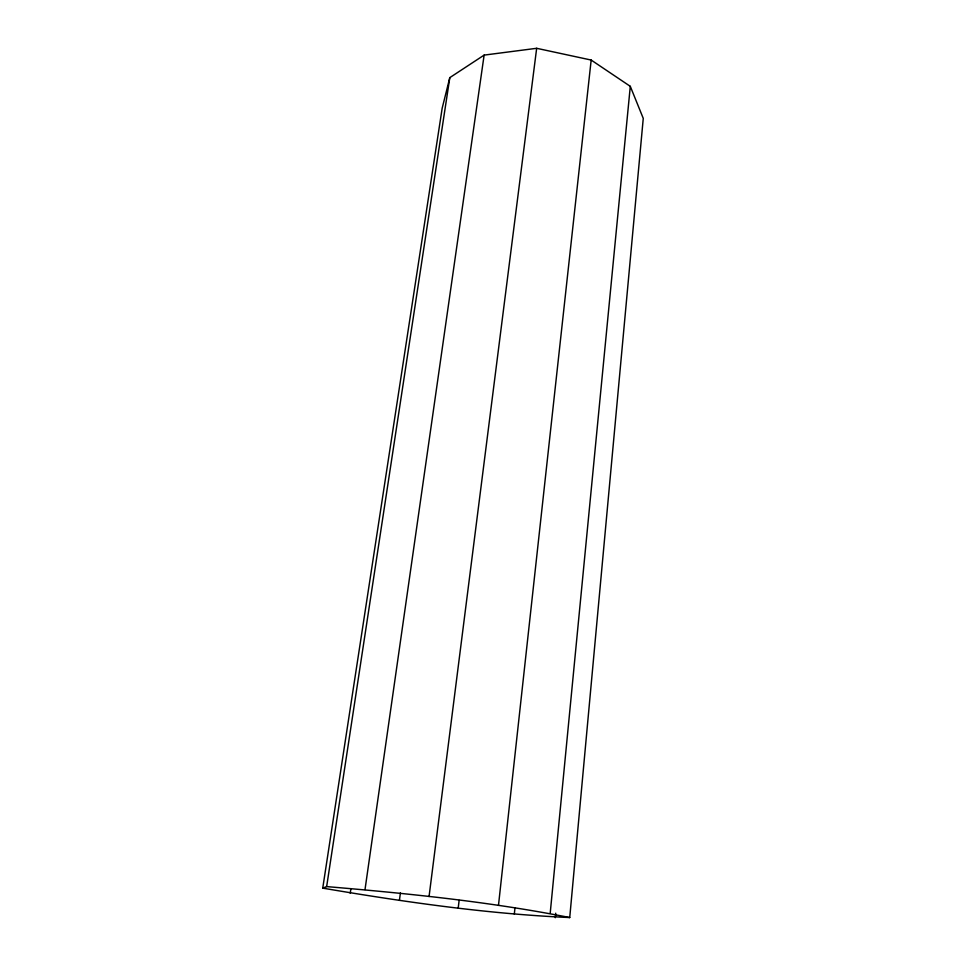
<?xml version="1.0" encoding="UTF-8"?>
<svg xmlns="http://www.w3.org/2000/svg" width="966" height="966" viewBox="0 0 966 966"><rect width="100%" height="100%" fill="white"/><g stroke="black" fill="none" stroke-linecap="round" stroke-linejoin="round"><path stroke-width="1.45" d="M569.735 917.543L643.259 118.383L630.291 86.336L591.168 60.049L536.661 48.3L484.123 55.11L449.806 77.63L442.186 108.144L322.741 888.14C404.416 901.954 486.961 913.921 569.735 917.543C489.617 901.689 408.002 893.478 326.653 886.595L322.741 888.14M555.293 917.7L555.716 913.196M550.209 913.172L630.291 86.336M514.31 914.09L514.95 908.088M498.48 905.396L591.168 60.049M458.234 907.847L459.128 900.36M429.061 896.545L536.661 48.3M399.417 900.384L400.419 892.898M365.015 889.553L484.123 55.11M350.235 893.26L350.887 888.78M326.653 886.595L449.806 77.63"/></g></svg>
